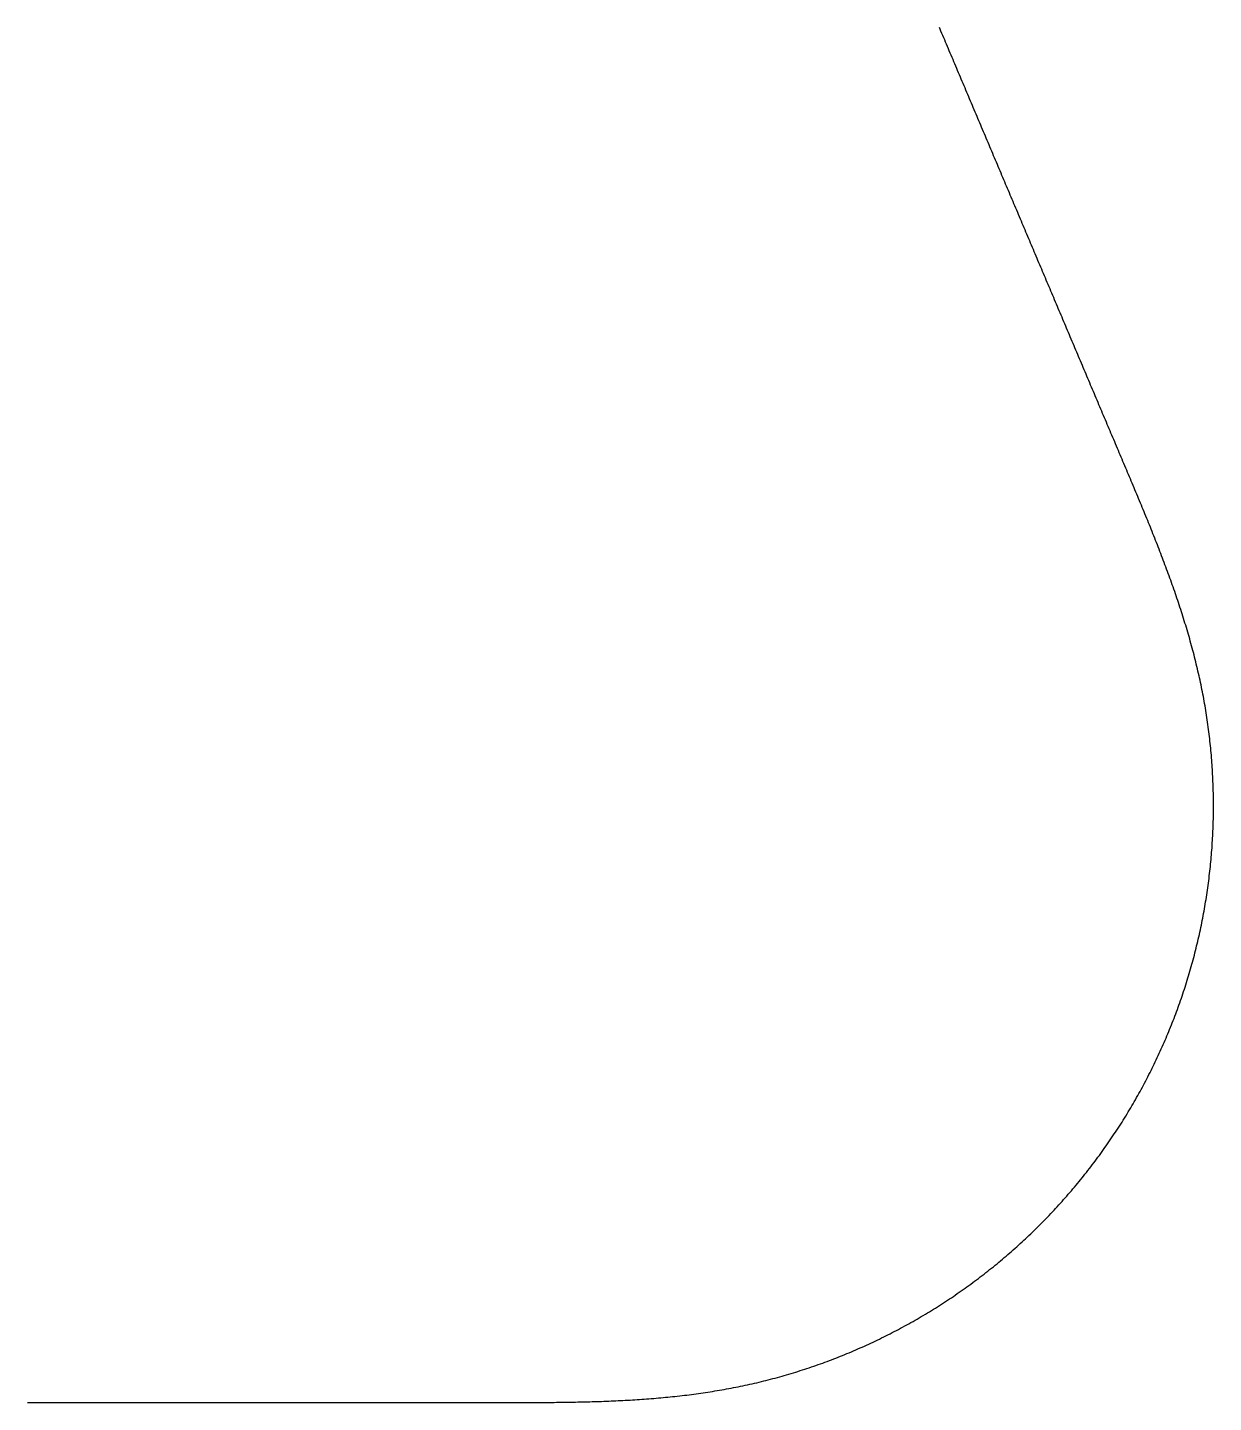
# Model space of a CAD drawing. Header units: metres. Extents: x 0 to 50, y 0 to 58.
import ezdxf

# ---------------------------------------------------------------- set-up
doc = ezdxf.new("R2010")
doc.units = ezdxf.units.M
doc.layers.add('EJE_VIA', color=3, linetype='Continuous')

msp = doc.modelspace()

# ---------------------------------------------------------------- linework, layer by layer
at = {"layer": 'EJE_VIA'}
msp.add_lwpolyline([(0, 0), (0.1, 0), (0.2, 0), (0.3, 0), (0.4, 0), (0.5, 0), (0.6, 0), (0.7, 0), (0.8, 0), (0.9, 0), (1, 0), (1.1, 0), (1.2, 0), (1.3, 0), (1.4, 0), (1.5, 0), (1.6, 0), (1.7, 0), (1.8, 0), (1.9, 0), (2, 0), (2.1, 0), (2.2, 0), (2.3, 0), (2.4, 0), (2.5, 0), (2.6, 0), (2.7, 0), (2.8, 0), (2.9, 0), (3, 0), (3.1, 0), (3.2, 0), (3.3, 0), (3.4, 0), (3.5, 0), (3.6, 0), (3.7, 0), (3.8, 0), (3.9, 0), (4, 0), (4.1, 0), (4.2, 0), (4.3, 0), (4.4, 0), (4.5, 0), (4.6, 0), (4.7, 0), (4.8, 0), (4.9, 0), (5, 0), (5.1, 0), (5.2, 0), (5.3, 0), (5.4, 0), (5.5, 0), (5.6, 0), (5.7, 0), (5.8, 0), (5.9, 0), (6, 0), (6.1, 0), (6.2, 0), (6.3, 0), (6.4, 0), (6.5, 0), (6.6, 0), (6.7, 0), (6.8, 0), (6.9, 0), (7, 0), (7.1, 0), (7.2, 0), (7.3, 0), (7.4, 0), (7.5, 0), (7.6, 0), (7.7, 0), (7.8, 0), (7.9, 0), (8, 0), (8.1, 0), (8.2, 0), (8.3, 0), (8.4, 0), (8.5, 0), (8.6, 0), (8.7, 0), (8.8, 0), (8.9, 0), (9, 0), (9.1, 0), (9.2, 0), (9.3, 0), (9.4, 0), (9.5, 0), (9.6, 0), (9.7, 0), (9.8, 0), (9.9, 0), (10, 0), (10.1, 0), (10.2, 0), (10.3, 0), (10.4, 0), (10.5, 0), (10.6, 0), (10.7, 0), (10.8, 0), (10.9, 0), (11, 0), (11.1, 0), (11.2, 0), (11.3, 0), (11.4, 0), (11.5, 0), (11.6, 0), (11.7, 0), (11.8, 0), (11.9, 0), (12, 0), (12.1, 0), (12.2, 0), (12.3, 0), (12.4, 0), (12.5, 0), (12.6, 0), (12.7, 0), (12.8, 0), (12.9, 0), (13, 0), (13.1, 0), (13.2, 0), (13.3, 0), (13.4, 0), (13.5, 0), (13.6, 0), (13.7, 0), (13.8, 0), (13.9, 0), (14, 0), (14.1, 0), (14.2, 0), (14.3, 0), (14.4, 0), (14.5, 0), (14.6, 0), (14.7, 0), (14.8, 0), (14.9, 0), (15, 0), (15.1, 0), (15.2, 0), (15.3, 0), (15.4, 0), (15.5, 0), (15.6, 0), (15.7, 0), (15.8, 0), (15.9, 0), (16, 0), (16.1, 0), (16.2, 0), (16.3, 0), (16.4, 0), (16.5, 0), (16.6, 0), (16.7, 0), (16.8, 0), (16.9, 0), (17, 0), (17.1, 0), (17.2, 0), (17.3, 0), (17.4, 0), (17.5, 0), (17.6, 0), (17.7, 0), (17.8, 0), (17.9, 0), (18, 0), (18.1, 0), (18.2, 0), (18.3, 0), (18.4, 0), (18.5, 0), (18.6, 0), (18.7, 0), (18.8, 0), (18.9, 0), (19, 0), (19.1, 0), (19.2, 0), (19.3, 0), (19.4, 0), (19.5, 0), (19.6, 0), (19.7, 0), (19.8, 0), (19.9, 0), (20, 0), (20.1, 0), (20.2, 0), (20.3, 0), (20.4, 0), (20.5, 0), (20.6, 0), (20.7, 0), (20.8, 0), (20.9, 0), (21, 0.001), (21.1, 0.001), (21.2, 0.001), (21.3, 0.001), (21.4, 0.002), (21.5, 0.002), (21.6, 0.003), (21.7, 0.003), (21.8, 0.004), (21.9, 0.005), (22, 0.005), (22.1, 0.006), (22.2, 0.007), (22.3, 0.008), (22.4, 0.009), (22.5, 0.01), (22.6, 0.012), (22.7, 0.013), (22.8, 0.015), (22.9, 0.016), (23, 0.018), (23.1, 0.02), (23.2, 0.022), (23.3, 0.024), (23.4, 0.026), (23.5, 0.029), (23.6, 0.031), (23.7, 0.034), (23.8, 0.037), (23.9, 0.04), (24, 0.043), (24.1, 0.046), (24.199, 0.049), (24.299, 0.053), (24.399, 0.057), (24.499, 0.061), (24.599, 0.065), (24.699, 0.069), (24.799, 0.074), (24.899, 0.078), (24.999, 0.083), (25.099, 0.088), (25.198, 0.094), (25.298, 0.099), (25.398, 0.105), (25.498, 0.111), (25.598, 0.117), (25.698, 0.123), (25.797, 0.13), (25.897, 0.137), (25.997, 0.144), (26.097, 0.151), (26.196, 0.159), (26.296, 0.167), (26.396, 0.175), (26.495, 0.183), (26.595, 0.192), (26.695, 0.2), (26.794, 0.209), (26.894, 0.219), (26.993, 0.229), (27.093, 0.238), (27.192, 0.249), (27.292, 0.259), (27.391, 0.27), (27.491, 0.281), (27.59, 0.292), (27.689, 0.304), (27.788, 0.316), (27.888, 0.328), (27.987, 0.341), (28.086, 0.354), (28.185, 0.367), (28.284, 0.381), (28.383, 0.395), (28.482, 0.409), (28.581, 0.423), (28.68, 0.438), (28.779, 0.454), (28.878, 0.469), (28.976, 0.485), (29.075, 0.501), (29.174, 0.518), (29.272, 0.535), (29.371, 0.552), (29.469, 0.57), (29.567, 0.588), (29.666, 0.607), (29.764, 0.626), (29.862, 0.645), (29.96, 0.665), (30.058, 0.685), (30.156, 0.705), (30.254, 0.726), (30.351, 0.747), (30.449, 0.769), (30.547, 0.791), (30.644, 0.813), (30.741, 0.836), (30.839, 0.859), (30.936, 0.883), (31.033, 0.907), (31.13, 0.931), (31.227, 0.956), (31.324, 0.981), (31.42, 1.007), (31.517, 1.033), (31.613, 1.059), (31.71, 1.086), (31.806, 1.113), (31.902, 1.14), (31.998, 1.168), (32.094, 1.196), (32.19, 1.225), (32.286, 1.254), (32.381, 1.283), (32.477, 1.313), (32.572, 1.343), (32.667, 1.373), (32.763, 1.404), (32.858, 1.436), (32.952, 1.467), (33.047, 1.499), (33.142, 1.532), (33.236, 1.564), (33.331, 1.598), (33.425, 1.631), (33.519, 1.665), (33.613, 1.699), (33.707, 1.734), (33.8, 1.769), (33.894, 1.804), (33.987, 1.84), (34.08, 1.876), (34.173, 1.913), (34.266, 1.95), (34.359, 1.987), (34.452, 2.025), (34.544, 2.063), (34.637, 2.101), (34.729, 2.14), (34.821, 2.179), (34.913, 2.219), (35.004, 2.258), (35.096, 2.299), (35.187, 2.339), (35.279, 2.38), (35.37, 2.421), (35.461, 2.463), (35.551, 2.505), (35.642, 2.548), (35.732, 2.59), (35.822, 2.634), (35.912, 2.677), (36.002, 2.721), (36.092, 2.765), (36.182, 2.81), (36.271, 2.855), (36.36, 2.9), (36.449, 2.946), (36.538, 2.992), (36.626, 3.038), (36.715, 3.085), (36.803, 3.132), (36.891, 3.179), (36.979, 3.227), (37.067, 3.275), (37.154, 3.323), (37.241, 3.372), (37.328, 3.421), (37.415, 3.471), (37.502, 3.521), (37.589, 3.571), (37.675, 3.622), (37.761, 3.672), (37.847, 3.724), (37.932, 3.775), (38.018, 3.827), (38.103, 3.879), (38.188, 3.932), (38.273, 3.985), (38.358, 4.038), (38.442, 4.092), (38.526, 4.146), (38.61, 4.2), (38.694, 4.255), (38.777, 4.31), (38.861, 4.365), (38.944, 4.421), (39.027, 4.477), (39.109, 4.533), (39.192, 4.59), (39.274, 4.647), (39.356, 4.704), (39.438, 4.762), (39.519, 4.819), (39.6, 4.878), (39.682, 4.936), (39.762, 4.995), (39.843, 5.054), (39.923, 5.114), (40.003, 5.174), (40.083, 5.234), (40.163, 5.295), (40.242, 5.355), (40.321, 5.417), (40.4, 5.478), (40.479, 5.54), (40.557, 5.602), (40.635, 5.664), (40.713, 5.727), (40.791, 5.79), (40.868, 5.853), (40.945, 5.917), (41.022, 5.981), (41.099, 6.045), (41.175, 6.11), (41.251, 6.175), (41.327, 6.24), (41.403, 6.305), (41.478, 6.371), (41.553, 6.437), (41.628, 6.504), (41.702, 6.57), (41.777, 6.637), (41.851, 6.705), (41.924, 6.772), (41.998, 6.84), (42.071, 6.908), (42.144, 6.977), (42.216, 7.046), (42.289, 7.115), (42.361, 7.184), (42.433, 7.254), (42.504, 7.323), (42.575, 7.394), (42.646, 7.464), (42.717, 7.535), (42.787, 7.606), (42.857, 7.677), (42.927, 7.749), (42.997, 7.821), (43.066, 7.893), (43.135, 7.965), (43.204, 8.038), (43.272, 8.111), (43.34, 8.184), (43.408, 8.258), (43.475, 8.331), (43.543, 8.406), (43.609, 8.48), (43.676, 8.554), (43.742, 8.629), (43.808, 8.704), (43.874, 8.78), (43.939, 8.855), (44.004, 8.931), (44.069, 9.008), (44.134, 9.084), (44.198, 9.161), (44.262, 9.238), (44.325, 9.315), (44.389, 9.392), (44.452, 9.47), (44.514, 9.548), (44.577, 9.626), (44.639, 9.705), (44.7, 9.783), (44.762, 9.862), (44.823, 9.941), (44.883, 10.021), (44.944, 10.101), (45.004, 10.181), (45.064, 10.261), (45.123, 10.341), (45.182, 10.422), (45.241, 10.503), (45.3, 10.584), (45.358, 10.665), (45.416, 10.747), (45.473, 10.828), (45.53, 10.91), (45.587, 10.993), (45.644, 11.075), (45.7, 11.158), (45.756, 11.241), (45.811, 11.324), (45.867, 11.407), (45.921, 11.491), (45.976, 11.575), (46.03, 11.659), (46.084, 11.743), (46.138, 11.828), (46.191, 11.912), (46.244, 11.997), (46.296, 12.082), (46.348, 12.168), (46.4, 12.253), (46.452, 12.339), (46.503, 12.425), (46.553, 12.511), (46.604, 12.597), (46.654, 12.684), (46.704, 12.771), (46.753, 12.857), (46.802, 12.945), (46.851, 13.032), (46.899, 13.119), (46.947, 13.207), (46.995, 13.295), (47.042, 13.383), (47.089, 13.472), (47.136, 13.56), (47.182, 13.649), (47.228, 13.737), (47.274, 13.827), (47.319, 13.916), (47.364, 14.005), (47.408, 14.095), (47.452, 14.184), (47.496, 14.274), (47.539, 14.364), (47.582, 14.455), (47.625, 14.545), (47.667, 14.636), (47.709, 14.727), (47.751, 14.818), (47.792, 14.909), (47.833, 15), (47.873, 15.091), (47.913, 15.183), (47.953, 15.275), (47.993, 15.367), (48.032, 15.459), (48.07, 15.551), (48.108, 15.643), (48.146, 15.736), (48.184, 15.829), (48.221, 15.921), (48.258, 16.014), (48.294, 16.107), (48.33, 16.201), (48.366, 16.294), (48.401, 16.388), (48.436, 16.481), (48.471, 16.575), (48.505, 16.669), (48.539, 16.763), (48.572, 16.858), (48.605, 16.952), (48.638, 17.047), (48.67, 17.141), (48.702, 17.236), (48.734, 17.331), (48.765, 17.426), (48.796, 17.521), (48.826, 17.616), (48.856, 17.712), (48.886, 17.807), (48.915, 17.903), (48.944, 17.999), (48.972, 18.094), (49, 18.19), (49.028, 18.286), (49.055, 18.383), (49.082, 18.479), (49.109, 18.575), (49.135, 18.672), (49.161, 18.769), (49.186, 18.865), (49.211, 18.962), (49.236, 19.059), (49.26, 19.156), (49.284, 19.253), (49.307, 19.35), (49.33, 19.448), (49.353, 19.545), (49.375, 19.642), (49.397, 19.74), (49.419, 19.838), (49.44, 19.935), (49.461, 20.033), (49.481, 20.131), (49.501, 20.229), (49.521, 20.327), (49.54, 20.425), (49.558, 20.524), (49.577, 20.622), (49.595, 20.72), (49.612, 20.819), (49.63, 20.917), (49.646, 21.016), (49.663, 21.114), (49.679, 21.213), (49.694, 21.312), (49.71, 21.411), (49.724, 21.51), (49.739, 21.609), (49.753, 21.708), (49.767, 21.807), (49.78, 21.906), (49.793, 22.005), (49.805, 22.104), (49.817, 22.204), (49.829, 22.303), (49.84, 22.402), (49.851, 22.502), (49.861, 22.601), (49.871, 22.701), (49.881, 22.8), (49.89, 22.9), (49.899, 22.999), (49.908, 23.099), (49.916, 23.199), (49.923, 23.298), (49.931, 23.398), (49.938, 23.498), (49.944, 23.598), (49.95, 23.697), (49.956, 23.797), (49.961, 23.897), (49.966, 23.997), (49.97, 24.097), (49.975, 24.197), (49.978, 24.297), (49.981, 24.397), (49.984, 24.497), (49.987, 24.597), (49.989, 24.697), (49.991, 24.797), (49.992, 24.897), (49.993, 24.997), (49.993, 25.097), (49.993, 25.197), (49.993, 25.297), (49.992, 25.397), (49.991, 25.497), (49.99, 25.596), (49.988, 25.696), (49.985, 25.796), (49.983, 25.896), (49.98, 25.996), (49.976, 26.096), (49.972, 26.196), (49.968, 26.296), (49.963, 26.396), (49.958, 26.496), (49.952, 26.596), (49.947, 26.696), (49.94, 26.795), (49.933, 26.895), (49.926, 26.995), (49.919, 27.095), (49.911, 27.194), (49.903, 27.294), (49.894, 27.394), (49.885, 27.493), (49.875, 27.593), (49.865, 27.692), (49.855, 27.792), (49.844, 27.891), (49.833, 27.99), (49.822, 28.09), (49.81, 28.189), (49.798, 28.288), (49.785, 28.388), (49.772, 28.487), (49.758, 28.586), (49.745, 28.685), (49.73, 28.784), (49.716, 28.883), (49.701, 28.982), (49.685, 29.08), (49.669, 29.179), (49.653, 29.278), (49.636, 29.376), (49.619, 29.475), (49.602, 29.573), (49.584, 29.672), (49.566, 29.77), (49.547, 29.868), (49.528, 29.967), (49.509, 30.065), (49.489, 30.163), (49.469, 30.261), (49.448, 30.358), (49.427, 30.456), (49.406, 30.554), (49.384, 30.652), (49.362, 30.749), (49.34, 30.847), (49.317, 30.944), (49.294, 31.041), (49.27, 31.138), (49.246, 31.235), (49.222, 31.333), (49.198, 31.429), (49.173, 31.526), (49.148, 31.623), (49.122, 31.72), (49.096, 31.816), (49.07, 31.913), (49.044, 32.009), (49.017, 32.106), (48.99, 32.202), (48.962, 32.298), (48.935, 32.394), (48.907, 32.49), (48.878, 32.586), (48.85, 32.682), (48.821, 32.778), (48.792, 32.873), (48.762, 32.969), (48.733, 33.064), (48.703, 33.16), (48.672, 33.255), (48.642, 33.35), (48.611, 33.446), (48.58, 33.541), (48.549, 33.636), (48.517, 33.731), (48.486, 33.825), (48.454, 33.92), (48.422, 34.015), (48.389, 34.109), (48.357, 34.204), (48.324, 34.298), (48.291, 34.393), (48.258, 34.487), (48.224, 34.581), (48.19, 34.675), (48.157, 34.77), (48.122, 34.864), (48.088, 34.958), (48.054, 35.051), (48.019, 35.145), (47.984, 35.239), (47.949, 35.333), (47.914, 35.426), (47.879, 35.52), (47.843, 35.613), (47.808, 35.707), (47.772, 35.8), (47.736, 35.893), (47.7, 35.987), (47.664, 36.08), (47.627, 36.173), (47.591, 36.266), (47.554, 36.359), (47.517, 36.452), (47.48, 36.545), (47.443, 36.638), (47.406, 36.731), (47.369, 36.824), (47.332, 36.916), (47.294, 37.009), (47.257, 37.102), (47.219, 37.194), (47.181, 37.287), (47.143, 37.38), (47.105, 37.472), (47.067, 37.565), (47.029, 37.657), (46.991, 37.749), (46.953, 37.842), (46.914, 37.934), (46.876, 38.027), (46.838, 38.119), (46.799, 38.211), (46.761, 38.303), (46.722, 38.396), (46.683, 38.488), (46.645, 38.58), (46.606, 38.672), (46.567, 38.764), (46.528, 38.857), (46.489, 38.949), (46.45, 39.041), (46.412, 39.133), (46.373, 39.225), (46.334, 39.317), (46.295, 39.409), (46.256, 39.501), (46.217, 39.594), (46.178, 39.686), (46.139, 39.778), (46.1, 39.87), (46.061, 39.962), (46.022, 40.054), (45.983, 40.146), (45.944, 40.238), (45.905, 40.33), (45.866, 40.423), (45.828, 40.515), (45.789, 40.607), (45.75, 40.699), (45.711, 40.791), (45.672, 40.883), (45.633, 40.975), (45.594, 41.067), (45.555, 41.159), (45.516, 41.251), (45.477, 41.344), (45.438, 41.436), (45.399, 41.528), (45.36, 41.62), (45.321, 41.712), (45.282, 41.804), (45.243, 41.896), (45.204, 41.988), (45.166, 42.08), (45.127, 42.173), (45.088, 42.265), (45.049, 42.357), (45.01, 42.449), (44.971, 42.541), (44.932, 42.633), (44.893, 42.725), (44.854, 42.817), (44.815, 42.909), (44.776, 43.002), (44.737, 43.094), (44.698, 43.186), (44.659, 43.278), (44.62, 43.37), (44.581, 43.462), (44.542, 43.554), (44.503, 43.646), (44.465, 43.738), (44.426, 43.83), (44.387, 43.923), (44.348, 44.015), (44.309, 44.107), (44.27, 44.199), (44.231, 44.291), (44.192, 44.383), (44.153, 44.475), (44.114, 44.567), (44.075, 44.659), (44.036, 44.752), (43.997, 44.844), (43.958, 44.936), (43.919, 45.028), (43.88, 45.12), (43.841, 45.212), (43.803, 45.304), (43.764, 45.396), (43.725, 45.488), (43.686, 45.58), (43.647, 45.673), (43.608, 45.765), (43.569, 45.857), (43.53, 45.949), (43.491, 46.041), (43.452, 46.133), (43.413, 46.225), (43.374, 46.317), (43.335, 46.409), (43.296, 46.502), (43.257, 46.594), (43.218, 46.686), (43.179, 46.778), (43.141, 46.87), (43.102, 46.962), (43.063, 47.054), (43.024, 47.146), (42.985, 47.238), (42.946, 47.33), (42.907, 47.423), (42.868, 47.515), (42.829, 47.607), (42.79, 47.699), (42.751, 47.791), (42.712, 47.883), (42.673, 47.975), (42.634, 48.067), (42.595, 48.159), (42.556, 48.252), (42.517, 48.344), (42.479, 48.436), (42.44, 48.528), (42.401, 48.62), (42.362, 48.712), (42.323, 48.804), (42.284, 48.896), (42.245, 48.988), (42.206, 49.081), (42.167, 49.173), (42.128, 49.265), (42.089, 49.357), (42.05, 49.449), (42.011, 49.541), (41.972, 49.633), (41.933, 49.725), (41.894, 49.817), (41.855, 49.909), (41.817, 50.002), (41.778, 50.094), (41.739, 50.186), (41.7, 50.278), (41.661, 50.37), (41.622, 50.462), (41.583, 50.554), (41.544, 50.646), (41.505, 50.738), (41.466, 50.831), (41.427, 50.923), (41.388, 51.015), (41.349, 51.107), (41.31, 51.199), (41.271, 51.291), (41.232, 51.383), (41.193, 51.475), (41.155, 51.567), (41.116, 51.659), (41.077, 51.752), (41.038, 51.844), (40.999, 51.936), (40.96, 52.028), (40.921, 52.12), (40.882, 52.212), (40.843, 52.304), (40.804, 52.396), (40.765, 52.488), (40.726, 52.581), (40.687, 52.673), (40.648, 52.765), (40.609, 52.857), (40.57, 52.949), (40.531, 53.041), (40.492, 53.133), (40.454, 53.225), (40.415, 53.317), (40.376, 53.41), (40.337, 53.502), (40.298, 53.594), (40.259, 53.686), (40.22, 53.778), (40.181, 53.87), (40.142, 53.962), (40.103, 54.054), (40.064, 54.146), (40.025, 54.238), (39.986, 54.331), (39.947, 54.423), (39.908, 54.515), (39.869, 54.607), (39.83, 54.699), (39.792, 54.791), (39.753, 54.883), (39.714, 54.975), (39.675, 55.067), (39.636, 55.16), (39.597, 55.252), (39.558, 55.344), (39.519, 55.436), (39.48, 55.528), (39.441, 55.62), (39.402, 55.712), (39.363, 55.804), (39.324, 55.896), (39.285, 55.988), (39.246, 56.081), (39.207, 56.173), (39.168, 56.265), (39.13, 56.357), (39.091, 56.449), (39.052, 56.541), (39.013, 56.633), (38.974, 56.725), (38.935, 56.817), (38.896, 56.91), (38.857, 57.002), (38.818, 57.094), (38.779, 57.186), (38.74, 57.278), (38.701, 57.37), (38.662, 57.462), (38.623, 57.554), (38.584, 57.646), (38.545, 57.738), (38.506, 57.831), (38.468, 57.923), (38.44, 57.987)], dxfattribs=at)

doc.saveas('drawing.dxf')
